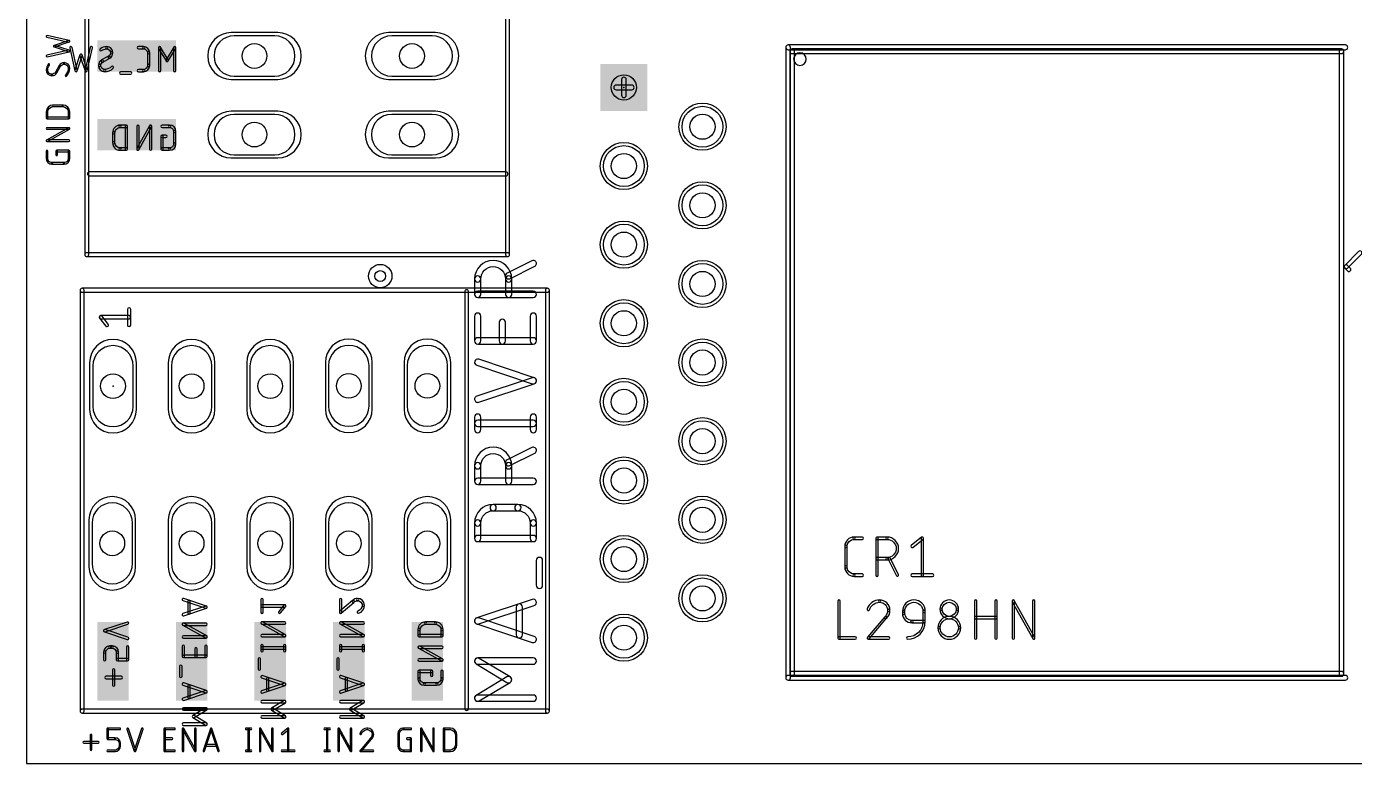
# Model space of a CAD drawing. Extents: x 0 to 76.2, y 0 to 83.8.
# Drawn here: x 0 to 42.91, y 0 to 23.81 of the extents above; entities that cross this region are included whole.
import ezdxf

# ---------------------------------------------------------------- set-up
doc = ezdxf.new("R2010")
doc.units = 0
for name, color, linetype in [('17', 110, 'CONTINUOUS'), ('18', 110, 'CONTINUOUS'), ('20', 31, 'CONTINUOUS'), ('21', 253, 'CONTINUOUS'), ('23', 53, 'CONTINUOUS'), ('25', 253, 'CONTINUOUS'), ('26', 253, 'CONTINUOUS'), ('27', 253, 'CONTINUOUS'), ('29', 253, 'CONTINUOUS'), ('30', 253, 'CONTINUOUS'), ('44', 253, 'CONTINUOUS'), ('51', 253, 'CONTINUOUS')]:
    doc.layers.add(name, color=color, linetype=linetype)

# ---------------------------------------------------------------- blocks, each defined once
blk = doc.blocks.new('SQUAREP')
blk.add_solid([(-0.5, -0.5), (0.5, -0.5), (-0.5, 0.5), (0.5, 0.5)])
blk = doc.blocks.new('ROUNDP')
blk.add_circle((0, 0), 0.5)
blk = doc.blocks.new('RECT')
blk.add_solid([(-0.5, -0.5), (0.5, -0.5), (-0.5, 0.5), (0.5, 0.5)])
blk = doc.blocks.new('LONGP100')
blk.add_lwpolyline([(-0.5, -0.5), (0.5, -0.5, 1), (0.5, 0.5), (-0.5, 0.5, 1)], format="xyb", close=True)
blk = doc.blocks.new('ROUNDV')
blk.add_circle((0, 0), 0.5)

msp = doc.modelspace()

# ---------------------------------------------------------------- linework, layer by layer
at = {"layer": '20'}
for p, q in [((0, 83.82), (0, 0)), ((0, 0), (76.2, 0))]:
    msp.add_line(p, q, dxfattribs=at)
at = {"layer": '21'}
for points in [[(2.0095, 16.44), (2.0095, 41.64, 1), (1.8825, 41.64), (1.8825, 16.44, 1)], [(15.4825, 41.64), (15.4825, 16.44, 1), (15.6095, 16.44), (15.6095, 41.64, 1)], [(24.5364, 23.1394), (24.5364, 2.7686, 1), (24.6888, 2.7686), (24.6888, 23.1394, 1)], [(42.6212, 23.2156), (24.6126, 23.2156, 1), (24.6126, 23.0632), (42.6212, 23.0632, 1)], [(2.032, 18.9865), (15.494, 18.9865, 1), (15.494, 19.1135), (2.032, 19.1135, 1)], [(15.546, 16.5035), (1.946, 16.5035, 1), (1.946, 16.3765), (15.546, 16.3765, 1)], [(1.794, 15.2285), (16.834, 15.2285, 1), (16.834, 15.3555), (1.794, 15.3555, 1)], [(1.8575, 1.692), (1.8575, 15.292, 1), (1.7305, 15.292), (1.7305, 1.692, 1)], [(14.2875, 1.778), (14.2875, 15.24, 1), (14.1605, 15.24), (14.1605, 1.778, 1)], [(16.7705, 15.292), (16.7705, 1.692, 1), (16.8975, 1.692), (16.8975, 15.292, 1)], [(3.3647, 14.1652), (3.3647, 14.6732, 1), (3.2631, 14.6732), (3.2631, 14.1652, 1)], [(2.6424, 14.1969), (2.4392, 14.4509, 1), (2.3598, 14.3875), (2.563, 14.1335, 1)], [(2.3995, 14.3684), (3.3139, 14.3684, 1), (3.3139, 14.47), (2.3995, 14.47, 1)], [(26.2128, 5.2451), (26.2128, 4.0513, 1), (26.289, 4.0513), (26.289, 5.2451, 1)], [(27.5662, 5.207, 1), (27.5662, 5.2832, 0.3252), (27.1652, 4.9915, 1), (27.2377, 4.9681, -0.3252)], [(27.8265, 4.9466, 1), (27.9027, 4.9466, 0.4142), (27.5662, 5.2832, 1), (27.5662, 5.207, -0.4142)], [(28.9695, 4.9135, 1), (29.0457, 4.9135, 1), (28.3063, 4.9135, 1), (28.3825, 4.9135, -1)], [(30.0462, 4.9798, 1), (30.1224, 4.9798, 1), (29.5156, 4.9798, 1), (29.5918, 4.9798, -1)], [(30.7066, 4.0513), (30.7066, 5.2451, 1), (30.6304, 5.2451), (30.6304, 4.0513, 1)], [(31.2936, 5.2451), (31.2936, 4.0513, 1), (31.3698, 4.0513), (31.3698, 5.2451, 1)], [(31.9258, 4.0513), (31.9258, 5.2451, 1), (31.8496, 5.2451), (31.8496, 4.0513, 1)], [(31.8544, 5.2266), (32.5176, 4.0328, 1), (32.5842, 4.0698), (31.921, 5.2636, 1)], [(32.589, 4.0513), (32.589, 5.2451, 1), (32.5128, 5.2451), (32.5128, 4.0513, 1)], [(27.7361, 4.7392), (27.1724, 4.076, 1), (27.2304, 4.0266), (27.7942, 4.6898, 1)], [(27.7389, 4.7421, 1), (27.7914, 4.6869, 0.2053), (27.9027, 4.9466, 1), (27.8265, 4.9467, -0.2053)], [(28.3825, 4.8472), (28.3825, 4.9135, 1), (28.3063, 4.9135), (28.3063, 4.8472, 1)], [(28.3825, 4.8472, 1), (28.3063, 4.8472, 0.4142), (28.6097, 4.5438, 1), (28.6097, 4.62, -0.4142)], [(28.9695, 4.9135), (28.9695, 4.5819, 1), (29.0457, 4.5819), (29.0457, 4.9135, 1)], [(30.1125, 4.3829, 1), (30.1887, 4.3829, 1), (29.4493, 4.3829, 1), (29.5255, 4.3829, -1)], [(29.5918, 4.9798, 1), (29.5156, 4.9798, 1), (30.1224, 4.9798, 1), (30.0462, 4.9798, -1)], [(30.6685, 4.6764), (31.3317, 4.6764, 1), (31.3317, 4.7526), (30.6685, 4.7526, 1)], [(28.4771, 4.0894, 1), (28.4771, 4.0132, 0.4142), (29.0457, 4.5819, 1), (28.9695, 4.5819, -0.4142)], [(29.0076, 4.62), (28.6097, 4.62, 1), (28.6097, 4.5438), (29.0076, 4.5438, 1)], [(29.5255, 4.3829, 1), (29.4493, 4.3829, 1), (30.1887, 4.3829, 1), (30.1125, 4.3829, -1)], [(26.2509, 4.0132), (26.7815, 4.0132, 1), (26.7815, 4.0894), (26.2509, 4.0894, 1)], [(27.2014, 4.0132), (27.8646, 4.0132, 1), (27.8646, 4.0894), (27.2014, 4.0894, 1)], [(24.6126, 2.6924), (42.6212, 2.6924, 1), (42.6212, 2.8448), (24.6126, 2.8448, 1)], [(16.834, 1.7555), (1.794, 1.7555, 1), (1.794, 1.6285), (16.834, 1.6285, 1)]]:
    msp.add_lwpolyline(points, format="xyb", close=True, dxfattribs=at)
at = {"layer": '23'}
for p in [(19.304, 21.844), (2.794, 12.192)]:
    msp.add_point(p, dxfattribs=at)
at = {"layer": '25'}
for points in [[(1.3771, 23.3608), (0.6659, 23.5188, 1), (0.6549, 23.4692), (1.3661, 23.3112, 1)], [(0.9055, 23.1538), (1.3796, 23.3119, 1), (1.3636, 23.3601), (0.8894, 23.202, 1)], [(1.3796, 23.044), (0.9055, 23.202, 1), (0.8894, 23.1538), (1.3636, 22.9958, 1)], [(0.6659, 22.837), (1.3771, 22.9951, 1), (1.3661, 23.0447), (0.6549, 22.8866, 1)], [(0.74, 22.5664, 1), (0.6993, 22.5968, 0.1623), (0.635, 22.4038, 1), (0.6858, 22.4038, -0.1623)], [(0.6858, 22.4038, 1), (0.635, 22.4038, 0.4142), (0.8184, 22.2203, 1), (0.8184, 22.2711, -0.4142)], [(0.8184, 22.2711, 1), (0.8184, 22.2203, 0.2656), (0.9786, 22.3119, 1), (0.9349, 22.3377, -0.2656)], [(1.053, 22.5542), (0.9344, 22.3369, 1), (0.979, 22.3126), (1.0976, 22.5299, 1)], [(1.2136, 22.5957, 1), (1.2136, 22.6465, 0.2656), (1.0534, 22.555, 1), (1.0972, 22.5292, -0.2656)], [(1.3462, 22.4631, 1), (1.397, 22.4631, 0.4142), (1.2136, 22.6465, 1), (1.2136, 22.5957, -0.4142)], [(1.2549, 22.244, 1), (1.2907, 22.208, 0.2), (1.397, 22.4631, 1), (1.3462, 22.4631, -0.2)], [(0.858, 21.2237, 1), (0.858, 21.2745, 0.4142), (0.635, 21.0515, 1), (0.6858, 21.0515, -0.4142)], [(0.6858, 20.854), (0.6858, 21.0515, 1), (0.635, 21.0515), (0.635, 20.854, 1)], [(0.858, 21.2237), (1.174, 21.2237, 1), (1.174, 21.2745), (0.858, 21.2745, 1)], [(1.3462, 21.0515, 1), (1.397, 21.0515, 0.4142), (1.174, 21.2745, 1), (1.174, 21.2237, -0.4142)], [(1.3462, 21.0515), (1.3462, 20.854, 1), (1.397, 20.854), (1.397, 21.0515, 1)], [(1.3716, 20.8794), (0.6604, 20.8794, 1), (0.6604, 20.8286), (1.3716, 20.8286, 1)], [(0.6727, 20.1002), (1.3839, 20.4954, 1), (1.3593, 20.5398), (0.6481, 20.1447, 1)], [(1.3716, 20.543), (0.6604, 20.543, 1), (0.6604, 20.4922), (1.3716, 20.4922, 1)], [(1.3716, 20.1478), (0.6604, 20.1478, 1), (0.6604, 20.097), (1.3716, 20.097, 1)], [(0.6858, 19.549), (0.6858, 19.786, 1), (0.635, 19.786), (0.635, 19.549, 1)], [(1.0019, 19.6675), (1.0019, 19.786, 1), (0.9511, 19.786), (0.9511, 19.6675, 1)], [(0.9765, 19.7606), (1.3716, 19.7606, 1), (1.3716, 19.8114), (0.9765, 19.8114, 1)], [(1.3462, 19.786), (1.3462, 19.549, 1), (1.397, 19.549), (1.397, 19.786, 1)], [(0.6858, 19.549, 1), (0.635, 19.549, 0.4142), (0.8184, 19.3655, 1), (0.8184, 19.4163, -0.4142)], [(1.2136, 19.4163), (0.8184, 19.4163, 1), (0.8184, 19.3655), (1.2136, 19.3655, 1)], [(1.2136, 19.4163, 1), (1.2136, 19.3655, 0.4142), (1.397, 19.549, 1), (1.3462, 19.549, -0.4142)], [(15.4762, 15.6553, 1), (15.6794, 15.6553, 1), (14.478, 15.6553, 1), (14.6812, 15.6553, -1)], [(16.331, 16.2453), (15.5324, 15.846, 1), (15.6233, 15.6642), (16.4218, 16.0635, 1)], [(14.6812, 15.1562), (14.6812, 15.6553, 1), (14.478, 15.6553), (14.478, 15.1562, 1)], [(15.4762, 15.6553), (15.4762, 15.1562, 1), (15.6794, 15.1562), (15.6794, 15.6553, 1)], [(16.3764, 15.2578), (14.5796, 15.2578, 1), (14.5796, 15.0546), (16.3764, 15.0546, 1)], [(14.6812, 13.6545), (14.6812, 14.4531, 1), (14.478, 14.4531), (14.478, 13.6545, 1)], [(15.4798, 13.6545), (15.4798, 14.2535, 1), (15.2766, 14.2535), (15.2766, 13.6545, 1)], [(16.2748, 14.4531), (16.2748, 13.6545, 1), (16.478, 13.6545), (16.478, 14.4531, 1)], [(16.3764, 13.7561), (14.5796, 13.7561, 1), (14.5796, 13.5529), (16.3764, 13.5529, 1)], [(16.4085, 12.4641), (14.6117, 13.063, 1), (14.5475, 12.8703), (16.3443, 12.2713, 1)], [(14.6117, 11.6724), (16.4085, 12.2713, 1), (16.3443, 12.4641), (14.5475, 11.8652, 1)], [(14.6812, 10.7881), (14.6812, 11.1874, 1), (14.478, 11.1874), (14.478, 10.7881, 1)], [(16.478, 10.7881), (16.478, 11.1874, 1), (16.2748, 11.1874), (16.2748, 10.7881, 1)], [(14.5796, 10.8861), (16.3764, 10.8861, 1), (16.3764, 11.0893), (14.5796, 11.0893, 1)], [(15.4762, 9.6178, 1), (15.6794, 9.6178, 1), (14.478, 9.6178, 1), (14.6812, 9.6178, -1)], [(16.331, 10.2078), (15.5324, 9.8085, 1), (15.6233, 9.6267), (16.4218, 10.026, 1)], [(14.6812, 9.1187), (14.6812, 9.6178, 1), (14.478, 9.6178), (14.478, 9.1187, 1)], [(15.4762, 9.6178), (15.4762, 9.1187, 1), (15.6794, 9.1187), (15.6794, 9.6178, 1)], [(16.3764, 9.2203), (14.5796, 9.2203, 1), (14.5796, 9.0171), (16.3764, 9.0171, 1)], [(15.0787, 8.1652, 1), (15.0787, 8.3684, 0.4142), (14.478, 7.7677, 1), (14.6812, 7.7677, -0.4142)], [(15.0787, 8.1652), (15.8773, 8.1652, 1), (15.8773, 8.3684), (15.0787, 8.3684, 1)], [(16.2748, 7.7677, 1), (16.478, 7.7677, 0.4142), (15.8773, 8.3684, 1), (15.8773, 8.1652, -0.4142)], [(14.6812, 7.2686), (14.6812, 7.7677, 1), (14.478, 7.7677), (14.478, 7.2686, 1)], [(16.2748, 7.7677), (16.2748, 7.2686, 1), (16.478, 7.2686), (16.478, 7.7677, 1)], [(16.3764, 7.3702), (14.5796, 7.3702, 1), (14.5796, 7.167), (16.3764, 7.167, 1)], [(26.7448, 7.239, 1), (26.7448, 7.3152, 0.4142), (26.4414, 7.0118, 1), (26.5176, 7.0118, -0.4142)], [(26.7448, 7.239), (27.0101, 7.239, 1), (27.0101, 7.3152), (26.7448, 7.3152, 1)], [(27.5175, 6.0833), (27.5175, 7.2771, 1), (27.4413, 7.2771), (27.4413, 6.0833, 1)], [(27.4794, 7.239), (27.8111, 7.239, 1), (27.8111, 7.3152), (27.4794, 7.3152, 1)], [(27.8111, 6.652, 1), (27.8111, 6.5758, 1), (27.8111, 7.3152, 1), (27.8111, 7.239, -1)], [(28.6398, 6.9821), (28.9714, 7.2473, 1), (28.9238, 7.3069), (28.5922, 7.0416, 1)], [(28.9095, 7.2771), (28.9095, 6.0833, 1), (28.9857, 6.0833), (28.9857, 7.2771, 1)], [(26.5176, 6.3486), (26.5176, 7.0118, 1), (26.4414, 7.0118), (26.4414, 6.3486, 1)], [(16.6776, 5.7584), (16.6776, 6.557, 1), (16.4744, 6.557), (16.4744, 5.7584, 1)], [(27.8111, 6.652), (27.4794, 6.652, 1), (27.4794, 6.5758), (27.8111, 6.5758, 1)], [(28.1767, 6.1003), (27.9114, 6.6309, 1), (27.8433, 6.5968), (28.1086, 6.0663, 1)], [(26.5176, 6.3486, 1), (26.4414, 6.3486, 0.4142), (26.7448, 6.0452, 1), (26.7448, 6.1214, -0.4142)], [(27.0101, 6.1214), (26.7448, 6.1214, 1), (26.7448, 6.0452), (27.0101, 6.0452, 1)], [(28.616, 6.0452), (29.2792, 6.0452, 1), (29.2792, 6.1214), (28.616, 6.1214, 1)], [(14.6117, 4.5088), (16.4085, 5.1078, 1), (16.3443, 5.3005), (14.5475, 4.7016, 1)], [(15.8256, 5.0544), (15.8256, 4.156, 1), (16.0288, 4.156), (16.0288, 5.0544, 1)], [(16.4085, 4.1027), (14.6117, 4.7016, 1), (14.5475, 4.5088), (16.3443, 3.9099, 1)], [(15.6301, 2.7948), (14.6319, 3.3938, 1), (14.5273, 3.2195), (15.5256, 2.6206, 1)], [(14.5796, 3.2051), (16.3764, 3.2051, 1), (16.3764, 3.4083), (14.5796, 3.4083, 1)], [(14.6319, 2.0217), (15.6301, 2.6206, 1), (15.5256, 2.7948), (14.5273, 2.1959, 1)], [(16.3764, 2.2104), (14.5796, 2.2104, 1), (14.5796, 2.0072), (16.3764, 2.0072, 1)], [(2.1107, 0.4459), (2.1107, 0.92, 1), (2.0599, 0.92), (2.0599, 0.4459, 1)], [(2.6447, 0.8015), (2.6447, 1.1176, 1), (2.5939, 1.1176), (2.5939, 0.8015, 1)], [(2.6193, 1.0922), (3.0144, 1.0922, 1), (3.0144, 1.143), (2.6193, 1.143, 1)], [(3.2415, 1.1096), (3.4786, 0.3984, 1), (3.5268, 0.4144), (3.2897, 1.1256, 1)], [(3.5268, 0.3984), (3.7638, 1.1096, 1), (3.7156, 1.1256), (3.4786, 0.4144, 1)], [(4.4912, 0.4064), (4.4912, 1.1176, 1), (4.4404, 1.1176), (4.4404, 0.4064, 1)], [(4.4658, 1.0922), (4.7819, 1.0922, 1), (4.7819, 1.143), (4.4658, 1.143, 1)], [(5.0843, 0.4064), (5.0843, 1.1176, 1), (5.0335, 1.1176), (5.0335, 0.4064, 1)], [(5.0367, 1.1053), (5.4318, 0.3941, 1), (5.4762, 0.4187), (5.0811, 1.1299, 1)], [(5.4794, 0.4064), (5.4794, 1.1176, 1), (5.4286, 1.1176), (5.4286, 0.4064, 1)], [(5.7522, 0.3984), (5.9892, 1.1096, 1), (5.941, 1.1256), (5.704, 0.4144, 1)], [(5.941, 1.1096), (6.1781, 0.3984, 1), (6.2263, 0.4144), (5.9892, 1.1256, 1)], [(7.0956, 1.0922), (7.2537, 1.0922, 1), (7.2537, 1.143), (7.0956, 1.143, 1)], [(7.1493, 1.1176), (7.1493, 0.4064, 1), (7.2001, 0.4064), (7.2001, 1.1176, 1)], [(7.574, 0.4064), (7.574, 1.1176, 1), (7.5232, 1.1176), (7.5232, 0.4064, 1)], [(7.5264, 1.1053), (7.9215, 0.3941, 1), (7.9659, 0.4187), (7.5708, 1.1299, 1)], [(7.9691, 0.4064), (7.9691, 1.1176, 1), (7.9183, 1.1176), (7.9183, 0.4064, 1)], [(8.2731, 0.9397), (8.4707, 1.0978, 1), (8.4389, 1.1374), (8.2414, 0.9794, 1)], [(8.4294, 1.1176), (8.4294, 0.4064, 1), (8.4802, 0.4064), (8.4802, 1.1176, 1)], [(9.6356, 1.0922), (9.7937, 1.0922, 1), (9.7937, 1.143), (9.6356, 1.143, 1)], [(9.6893, 1.1176), (9.6893, 0.4064, 1), (9.7401, 0.4064), (9.7401, 1.1176, 1)], [(10.114, 0.4064), (10.114, 1.1176, 1), (10.0632, 1.1176), (10.0632, 0.4064, 1)], [(10.0664, 1.1053), (10.4615, 0.3941, 1), (10.5059, 0.4187), (10.1108, 1.1299, 1)], [(10.5091, 0.4064), (10.5091, 1.1176, 1), (10.4583, 1.1176), (10.4583, 0.4064, 1)], [(11.0146, 1.0922, 1), (11.0146, 1.143, 0.3252), (10.7731, 0.9674, 1), (10.8214, 0.9517, -0.3252)], [(11.167, 0.9398, 1), (11.2178, 0.9398, 0.4142), (11.0146, 1.143, 1), (11.0146, 1.0922, -0.4142)], [(11.1156, 0.8199, 1), (11.1506, 0.7831, 0.2052), (11.2178, 0.9398, 1), (11.167, 0.9398, -0.2052)], [(12.183, 1.0922, 1), (12.183, 1.143, 0.4142), (11.9995, 0.9596, 1), (12.0503, 0.9596, -0.4142)], [(12.0503, 0.5644), (12.0503, 0.9596, 1), (11.9995, 0.9596), (11.9995, 0.5644, 1)], [(12.183, 1.0922), (12.42, 1.0922, 1), (12.42, 1.143), (12.183, 1.143, 1)], [(12.7818, 0.4064), (12.7818, 1.1176, 1), (12.731, 1.1176), (12.731, 0.4064, 1)], [(12.7342, 1.1053), (13.1293, 0.3941, 1), (13.1738, 0.4187), (12.7786, 1.1299, 1)], [(13.177, 0.4064), (13.177, 1.1176, 1), (13.1262, 1.1176), (13.1262, 0.4064, 1)], [(13.5134, 0.4064), (13.5134, 1.1176, 1), (13.4626, 1.1176), (13.4626, 0.4064, 1)], [(13.488, 1.0922), (13.6855, 1.0922, 1), (13.6855, 1.143), (13.488, 1.143, 1)], [(13.8577, 0.92, 1), (13.9085, 0.92, 0.4142), (13.6855, 1.143, 1), (13.6855, 1.0922, -0.4142)], [(13.8577, 0.92), (13.8577, 0.604, 1), (13.9085, 0.604), (13.9085, 0.92, 1)], [(1.8483, 0.6576), (2.3224, 0.6576, 1), (2.3224, 0.7084), (1.8483, 0.7084, 1)], [(2.8564, 0.8269), (2.6193, 0.8269, 1), (2.6193, 0.7761), (2.8564, 0.7761, 1)], [(2.6193, 0.381), (2.8564, 0.381, 1), (2.8564, 0.4318), (2.6193, 0.4318, 1)], [(2.989, 0.6435, 1), (3.0398, 0.6435, 0.4142), (2.8564, 0.8269, 1), (2.8564, 0.7761, -0.4142)], [(2.8564, 0.4318, 1), (2.8564, 0.381, 0.4142), (3.0398, 0.5644, 1), (2.989, 0.5644, -0.4142)], [(3.0398, 0.5644), (3.0398, 0.6435, 1), (2.989, 0.6435), (2.989, 0.5644, 1)], [(4.4658, 0.7761), (4.7029, 0.7761, 1), (4.7029, 0.8269), (4.4658, 0.8269, 1)], [(4.7819, 0.4318), (4.4658, 0.4318, 1), (4.4658, 0.381), (4.7819, 0.381, 1)], [(6.1429, 0.6096), (5.7873, 0.6096, 1), (5.7873, 0.5588), (6.1429, 0.5588, 1)], [(7.0956, 0.381), (7.2537, 0.381, 1), (7.2537, 0.4318), (7.0956, 0.4318, 1)], [(8.2573, 0.381), (8.6524, 0.381, 1), (8.6524, 0.4318), (8.2573, 0.4318, 1)], [(9.6356, 0.381), (9.7937, 0.381, 1), (9.7937, 0.4318), (9.6356, 0.4318, 1)], [(11.1137, 0.818), (10.7779, 0.4229, 1), (10.8166, 0.3899), (11.1525, 0.7851, 1)], [(10.7973, 0.381), (11.1924, 0.381, 1), (11.1924, 0.4318), (10.7973, 0.4318, 1)], [(12.0503, 0.5644, 1), (11.9995, 0.5644, 0.4142), (12.183, 0.381, 1), (12.183, 0.4318, -0.4142)], [(12.42, 0.4318), (12.183, 0.4318, 1), (12.183, 0.381), (12.42, 0.381, 1)], [(12.3015, 0.7761), (12.42, 0.7761, 1), (12.42, 0.8269), (12.3015, 0.8269, 1)], [(12.3946, 0.8015), (12.3946, 0.4064, 1), (12.4454, 0.4064), (12.4454, 0.8015, 1)], [(13.6855, 0.4318), (13.488, 0.4318, 1), (13.488, 0.381), (13.6855, 0.381, 1)], [(13.6855, 0.4318, 1), (13.6855, 0.381, 0.4142), (13.9085, 0.604, 1), (13.8577, 0.604, -0.4142)]]:
    msp.add_lwpolyline(points, format="xyb", close=True, dxfattribs=at)
at = {"layer": '26'}
for points in [[(1.6361, 22.3984), (1.4724, 23.135, 1), (1.398, 23.1184), (1.5617, 22.3818, 1)], [(1.7265, 22.8932), (1.5628, 22.4021, 1), (1.6351, 22.3781), (1.7987, 22.8691, 1)], [(1.9624, 22.4021), (1.7987, 22.8932, 1), (1.7265, 22.8691), (1.8901, 22.3781, 1)], [(2.0528, 23.135), (1.8891, 22.3984, 1), (1.9635, 22.3818), (2.1272, 23.1184, 1)], [(2.5877, 23.0886, 1), (2.5877, 23.1648, 0.1623), (2.3807, 23.0958, 1), (2.4264, 23.0348, -0.1623)], [(2.4628, 22.6636), (2.6878, 22.7863, 1), (2.6513, 22.8532), (2.4263, 22.7305, 1)], [(2.7133, 22.963, 1), (2.7895, 22.963, 0.4142), (2.5877, 23.1648, 1), (2.5877, 23.0886, -0.4142)], [(2.6502, 22.8526, 1), (2.6889, 22.787, 0.2656), (2.7895, 22.963, 1), (2.7133, 22.963, -0.2656)], [(3.7809, 23.1648), (3.6172, 23.1648, 1), (3.6172, 23.0886), (3.7809, 23.0886, 1)], [(3.9065, 22.963, 1), (3.9827, 22.963, 0.4142), (3.7809, 23.1648, 1), (3.7809, 23.0886, -0.4142)], [(3.9827, 22.5538), (3.9827, 22.963, 1), (3.9065, 22.963), (3.9065, 22.5538, 1)], [(4.2587, 23.1267), (4.2587, 22.3901, 1), (4.3349, 22.3901), (4.3349, 23.1267, 1)], [(4.575, 22.7371), (4.3295, 23.1463, 1), (4.2642, 23.1071), (4.5097, 22.6979, 1)], [(4.7552, 23.1463), (4.5097, 22.7371, 1), (4.575, 22.6979), (4.8206, 23.1071, 1)], [(4.826, 22.3901), (4.826, 23.1267, 1), (4.7498, 23.1267), (4.7498, 22.3901, 1)], [(2.4638, 22.6642, 1), (2.4252, 22.7298, 0.2656), (2.3246, 22.5538, 1), (2.4008, 22.5538, -0.2656)], [(2.4008, 22.5538, 1), (2.3246, 22.5538, 0.4142), (2.5264, 22.352, 1), (2.5263, 22.4282, -0.4142)], [(2.5263, 22.4282, 1), (2.5264, 22.352, 0.2), (2.7989, 22.4656, 1), (2.7448, 22.5192, -0.2)], [(3.3649, 22.3464), (3.0376, 22.3464, 1), (3.0376, 22.2702), (3.3649, 22.2702, 1)], [(3.6172, 22.352), (3.7809, 22.352, 1), (3.7809, 22.4282), (3.6172, 22.4282, 1)], [(3.7809, 22.4282, 1), (3.7809, 22.352, 0.4142), (3.9827, 22.5538, 1), (3.9065, 22.5538, -0.4142)], [(3.0227, 20.5486, 1), (3.0227, 20.6248, 0.4142), (2.78, 20.3821, 1), (2.8562, 20.3821, -0.4142)], [(3.2273, 20.6248), (3.0227, 20.6248, 1), (3.0227, 20.5486), (3.2273, 20.5486, 1)], [(3.2654, 19.8501), (3.2654, 20.5867, 1), (3.1892, 20.5867), (3.1892, 19.8501, 1)], [(3.9743, 20.6052), (3.5651, 19.8686, 1), (3.6317, 19.8316), (4.0409, 20.5682, 1)], [(3.6365, 19.8501), (3.6365, 20.5867, 1), (3.5603, 20.5867), (3.5603, 19.8501, 1)], [(4.0457, 19.8501), (4.0457, 20.5867, 1), (3.9695, 20.5867), (3.9695, 19.8501, 1)], [(4.6242, 20.6248), (4.3787, 20.6248, 1), (4.3787, 20.5486), (4.6242, 20.5486, 1)], [(4.7498, 20.423, 1), (4.826, 20.423, 0.4142), (4.6242, 20.6248, 1), (4.6242, 20.5486, -0.4142)], [(2.78, 20.3821), (2.78, 20.0547, 1), (2.8562, 20.0547), (2.8562, 20.3821, 1)], [(4.5014, 20.2974), (4.3787, 20.2974, 1), (4.3787, 20.2212), (4.5014, 20.2212, 1)], [(4.3406, 20.2593), (4.3406, 19.8501, 1), (4.4168, 19.8501), (4.4168, 20.2593, 1)], [(4.826, 20.0138), (4.826, 20.423, 1), (4.7498, 20.423), (4.7498, 20.0138, 1)], [(2.8562, 20.0547, 1), (2.78, 20.0547, 0.4142), (3.0227, 19.812, 1), (3.0227, 19.8882, -0.4142)], [(3.0227, 19.812), (3.2273, 19.812, 1), (3.2273, 19.8882), (3.0227, 19.8882, 1)], [(4.3787, 19.812), (4.6242, 19.812, 1), (4.6242, 19.8882), (4.3787, 19.8882, 1)], [(4.6242, 19.8882, 1), (4.6242, 19.812, 0.4142), (4.826, 20.0138, 1), (4.7498, 20.0138, -0.4142)], [(5.8159, 5.0865), (5.0793, 5.332, 1), (5.0553, 5.2598), (5.7919, 5.0142, 1)], [(5.2134, 5.2345), (5.2134, 4.8662, 1), (5.2896, 4.8662), (5.2896, 5.2345, 1)], [(7.6454, 4.8867), (7.6454, 5.2959, 1), (7.5692, 5.2959), (7.5692, 4.8867, 1)], [(10.1854, 4.8867), (10.1854, 5.2959, 1), (10.1092, 5.2959), (10.1092, 4.8867, 1)], [(10.5318, 5.2635), (10.1226, 4.9157, 1), (10.172, 4.8576), (10.5812, 5.2055, 1)], [(10.6998, 5.2578, 1), (10.6997, 5.334, 0.2053), (10.5289, 5.2608, 1), (10.5841, 5.2082, -0.2053)], [(10.8458, 5.1118, 1), (10.922, 5.1118, 0.4142), (10.6997, 5.334, 1), (10.6997, 5.2578, -0.4142)], [(10.7085, 4.9229, 1), (10.7319, 4.8504, 0.3252), (10.922, 5.1117, 1), (10.8458, 5.1118, -0.3252)], [(5.0793, 4.7687), (5.8159, 5.0142, 1), (5.7919, 5.0865), (5.0553, 4.841, 1)], [(8.3439, 5.1294), (7.6073, 5.1294, 1), (7.6073, 5.0532), (8.3439, 5.0532, 1)], [(8.21, 4.8629), (8.3737, 5.0675, 1), (8.3141, 5.1151), (8.1505, 4.9105, 1)], [(2.5393, 4.2522), (3.2759, 4.4978, 1), (3.2519, 4.57), (2.5153, 4.3245, 1)], [(3.2759, 4.079), (2.5393, 4.3245, 1), (2.5153, 4.2522), (3.2519, 4.0067, 1)], [(5.8224, 4.1232), (5.0858, 4.5324, 1), (5.0488, 4.4658), (5.7854, 4.0566, 1)], [(5.0673, 4.461), (5.8039, 4.461, 1), (5.8039, 4.5372), (5.0673, 4.5372, 1)], [(8.3624, 4.1641), (7.6258, 4.5733, 1), (7.5888, 4.5067), (8.3254, 4.0975, 1)], [(7.6073, 4.5019), (8.3439, 4.5019, 1), (8.3439, 4.5781), (7.6073, 4.5781, 1)], [(10.9024, 4.1641), (10.1658, 4.5733, 1), (10.1288, 4.5067), (10.8654, 4.0975, 1)], [(10.1473, 4.5019), (10.8839, 4.5019, 1), (10.8839, 4.5781), (10.1473, 4.5781, 1)], [(12.8919, 4.4958, 1), (12.8919, 4.572, 0.4142), (12.6492, 4.3293, 1), (12.7254, 4.3293, -0.4142)], [(12.6492, 4.3293), (12.6492, 4.1247, 1), (12.7254, 4.1247), (12.7254, 4.3293, 1)], [(13.2193, 4.572), (12.8919, 4.572, 1), (12.8919, 4.4958), (13.2193, 4.4958, 1)], [(13.3858, 4.3293, 1), (13.462, 4.3293, 0.4142), (13.2193, 4.572, 1), (13.2193, 4.4958, -0.4142)], [(13.462, 4.1247), (13.462, 4.3293, 1), (13.3858, 4.3293), (13.3858, 4.1247, 1)], [(5.0673, 4.0518), (5.8039, 4.0518, 1), (5.8039, 4.128), (5.0673, 4.128, 1)], [(7.6073, 4.0927), (8.3439, 4.0927, 1), (8.3439, 4.1689), (7.6073, 4.1689, 1)], [(10.1473, 4.0927), (10.8839, 4.0927, 1), (10.8839, 4.1689), (10.1473, 4.1689, 1)], [(12.6873, 4.0866), (13.4239, 4.0866, 1), (13.4239, 4.1628), (12.6873, 4.1628, 1)], [(2.691, 3.7234, 1), (2.691, 3.7996, 0.4142), (2.4892, 3.5978, 1), (2.5654, 3.5978, -0.4142)], [(2.5654, 3.3522), (2.5654, 3.5978, 1), (2.4892, 3.5978), (2.4892, 3.3522, 1)], [(2.691, 3.7234), (2.7728, 3.7234, 1), (2.7728, 3.7996), (2.691, 3.7996, 1)], [(2.8984, 3.5978, 1), (2.9746, 3.5978, 0.4142), (2.7728, 3.7996, 1), (2.7728, 3.7234, -0.4142)], [(2.8984, 3.5978), (2.8984, 3.3522, 1), (2.9746, 3.3522), (2.9746, 3.5978, 1)], [(3.302, 3.3522), (3.302, 3.7615, 1), (3.2258, 3.7615), (3.2258, 3.3522, 1)], [(5.0292, 3.7848), (5.0292, 3.4574, 1), (5.1054, 3.4574), (5.1054, 3.7848, 1)], [(5.0673, 3.4193), (5.8039, 3.4193, 1), (5.8039, 3.4955), (5.0673, 3.4955, 1)], [(5.5146, 3.4574), (5.5146, 3.703, 1), (5.4384, 3.703), (5.4384, 3.4574, 1)], [(5.842, 3.4574), (5.842, 3.7848, 1), (5.7658, 3.7848), (5.7658, 3.4574, 1)], [(7.6454, 3.6439), (7.6454, 3.8076, 1), (7.5692, 3.8076), (7.5692, 3.6439, 1)], [(8.3439, 3.7639), (7.6073, 3.7639, 1), (7.6073, 3.6877), (8.3439, 3.6877, 1)], [(8.382, 3.6439), (8.382, 3.8076, 1), (8.3058, 3.8076), (8.3058, 3.6439, 1)], [(10.1854, 3.6439), (10.1854, 3.8076, 1), (10.1092, 3.8076), (10.1092, 3.6439, 1)], [(10.8839, 3.7639), (10.1473, 3.7639, 1), (10.1473, 3.6877), (10.8839, 3.6877, 1)], [(10.922, 3.6439), (10.922, 3.8076, 1), (10.8458, 3.8076), (10.8458, 3.6439, 1)], [(13.4424, 3.3777), (12.7058, 3.7869, 1), (12.6688, 3.7203), (13.4054, 3.3111, 1)], [(12.6873, 3.7155), (13.4239, 3.7155, 1), (13.4239, 3.7917), (12.6873, 3.7917, 1)], [(2.8519, 2.531), (2.8519, 3.0221, 1), (2.7757, 3.0221), (2.7757, 2.531, 1)], [(2.9365, 3.3141), (3.2639, 3.3141, 1), (3.2639, 3.3903), (2.9365, 3.3903, 1)], [(5.0236, 2.814), (5.0236, 3.1414, 1), (4.9474, 3.1414), (4.9474, 2.814, 1)], [(7.5636, 3.05), (7.5636, 3.3774, 1), (7.4874, 3.3774), (7.4874, 3.05, 1)], [(10.1036, 3.05), (10.1036, 3.3774, 1), (10.0274, 3.3774), (10.0274, 3.05, 1)], [(12.6873, 3.3063), (13.4239, 3.3063, 1), (13.4239, 3.3825), (12.6873, 3.3825, 1)], [(13.0965, 3.0114), (12.6873, 3.0114, 1), (12.6873, 2.9352), (13.0965, 2.9352, 1)], [(12.6492, 2.9733), (12.6492, 2.7278, 1), (12.7254, 2.7278), (12.7254, 2.9733, 1)], [(13.1346, 2.8506), (13.1346, 2.9733, 1), (13.0584, 2.9733), (13.0584, 2.8506, 1)], [(13.462, 2.7278), (13.462, 2.9733, 1), (13.3858, 2.9733), (13.3858, 2.7278, 1)], [(2.5682, 2.7385), (3.0593, 2.7385, 1), (3.0593, 2.8147), (2.5682, 2.8147, 1)], [(5.8159, 2.3555), (5.0793, 2.6011, 1), (5.0553, 2.5288), (5.7919, 2.2832, 1)], [(8.3559, 2.5915), (7.6193, 2.837, 1), (7.5953, 2.7647), (8.3319, 2.5192, 1)], [(7.6193, 2.2737), (8.3559, 2.5192, 1), (8.3319, 2.5915), (7.5953, 2.346, 1)], [(7.7534, 2.7395), (7.7534, 2.3712, 1), (7.8296, 2.3712), (7.8296, 2.7395, 1)], [(10.8959, 2.5915), (10.1593, 2.837, 1), (10.1353, 2.7647), (10.8719, 2.5192, 1)], [(10.1593, 2.2737), (10.8959, 2.5192, 1), (10.8719, 2.5915), (10.1353, 2.346, 1)], [(10.2934, 2.7395), (10.2934, 2.3712, 1), (10.3696, 2.3712), (10.3696, 2.7395, 1)], [(12.7254, 2.7278, 1), (12.6492, 2.7278, 0.4142), (12.851, 2.526, 1), (12.851, 2.6022, -0.4142)], [(12.851, 2.526), (13.2602, 2.526, 1), (13.2602, 2.6022), (12.851, 2.6022, 1)], [(13.2602, 2.6022, 1), (13.2602, 2.526, 0.4142), (13.462, 2.7278, 1), (13.3858, 2.7278, -0.4142)], [(5.0793, 2.0377), (5.8159, 2.2832, 1), (5.7919, 2.3555), (5.0553, 2.11, 1)], [(5.2134, 2.5035), (5.2134, 2.1352, 1), (5.2896, 2.1352), (5.2896, 2.5035, 1)], [(5.8039, 1.7983), (5.0673, 1.7983, 1), (5.0673, 1.7221), (5.8039, 1.7221, 1)], [(5.4143, 1.482), (5.8235, 1.7276, 1), (5.7843, 1.7929), (5.3751, 1.5474, 1)], [(8.3439, 2.0343), (7.6073, 2.0343, 1), (7.6073, 1.9581), (8.3439, 1.9581, 1)], [(7.9543, 1.718), (8.3635, 1.9636, 1), (8.3243, 2.0289), (7.9151, 1.7834, 1)], [(8.3635, 1.5378), (7.9543, 1.7834, 1), (7.9151, 1.718), (8.3243, 1.4725, 1)], [(10.8839, 2.0343), (10.1473, 2.0343, 1), (10.1473, 1.9581), (10.8839, 1.9581, 1)], [(10.4943, 1.718), (10.9035, 1.9636, 1), (10.8643, 2.0289), (10.4551, 1.7834, 1)], [(10.9035, 1.5378), (10.4943, 1.7834, 1), (10.4551, 1.718), (10.8643, 1.4725, 1)], [(5.0673, 1.2311), (5.8039, 1.2311, 1), (5.8039, 1.3073), (5.0673, 1.3073, 1)], [(5.8235, 1.3018), (5.4143, 1.5474, 1), (5.3751, 1.482), (5.7843, 1.2365, 1)], [(7.6073, 1.4671), (8.3439, 1.4671, 1), (8.3439, 1.5433), (7.6073, 1.5433, 1)], [(10.1473, 1.4671), (10.8839, 1.4671, 1), (10.8839, 1.5433), (10.1473, 1.5433, 1)]]:
    msp.add_lwpolyline(points, format="xyb", close=True, dxfattribs=at)
at = {"layer": '27'}
for points in [[(42.6887, 16.0029), (43.1377, 16.4519, 1), (43.0479, 16.5417), (42.5989, 16.0927, 1)], [(42.7785, 16.0029), (42.6887, 16.0927, 1), (42.5989, 16.0029), (42.6887, 15.9131, 1)]]:
    msp.add_lwpolyline(points, format="xyb", close=True, dxfattribs=at)
at = {"layer": '44'}
for centre, radius in [((7.366, 22.86), 0.4), ((12.4553, 22.86), 0.4), ((19.304, 21.844), 0.4064), ((7.366, 20.32), 0.4), ((12.4553, 20.32), 0.4), ((21.844, 20.574), 0.4064), ((19.304, 19.304), 0.4064), ((21.844, 18.034), 0.4064), ((19.304, 16.764), 0.4064), ((11.43, 15.748), 0.175), ((21.844, 15.494), 0.4064), ((19.304, 14.224), 0.4064), ((21.844, 12.954), 0.4064), ((2.794, 12.192), 0.4), ((5.334, 12.192), 0.4), ((7.874, 12.192), 0.4), ((10.414, 12.2013), 0.4), ((12.954, 12.2013), 0.4), ((19.304, 11.684), 0.4064), ((21.844, 10.414), 0.4064), ((19.304, 9.144), 0.4064), ((21.844, 7.874), 0.4064), ((2.77, 7.112), 0.4), ((5.334, 7.112), 0.4), ((7.874, 7.112), 0.4), ((10.414, 7.112), 0.4), ((12.954, 7.112), 0.4), ((19.304, 6.604), 0.4064), ((21.844, 5.334), 0.4064), ((19.304, 4.064), 0.4064)]:
    msp.add_circle(centre, radius, dxfattribs=at)
at = {"layer": '51'}
for points in [[(24.6634, 23.0124), (24.6634, 2.8956, 1), (24.8158, 2.8956), (24.8158, 23.0124, 1)], [(42.4942, 23.0886), (24.7396, 23.0886, 1), (24.7396, 22.9362), (42.4942, 22.9362, 1)], [(42.5704, 2.8956), (42.5704, 23.0124, 1), (42.418, 23.0124), (42.418, 2.8956, 1)], [(19.05, 21.7678), (19.558, 21.7678, 1), (19.558, 21.9202), (19.05, 21.9202, 1)], [(19.2278, 22.098), (19.2278, 21.59, 1), (19.3802, 21.59), (19.3802, 22.098, 1)], [(24.7396, 2.8194), (42.4942, 2.8194, 1), (42.4942, 2.9718), (24.7396, 2.9718, 1)]]:
    msp.add_lwpolyline(points, format="xyb", close=True, dxfattribs=at)
for start, end in [(90, 270), (270, 90)]:
    msp.add_arc((24.9936, 22.7584), 0.2032, start, end, dxfattribs=at)

# ---------------------------------------------------------------- block references
at = {"layer": '17', "xscale": 1.308, "yscale": 1.308}
for p in [(7.366, 22.86), (7.366, 22.86), (12.4553, 22.86), (12.4553, 22.86), (7.366, 20.32), (7.366, 20.32), (12.4553, 20.32), (12.4553, 20.32)]:
    msp.add_blockref('LONGP100', p, dxfattribs=at)
at = {"layer": '17'}
for name, p, xscale, yscale, rotation in [('SQUAREP', (19.304, 21.844), 1.3208, 1.3208, 270), ('SQUAREP', (19.304, 21.844), 1.3208, 1.3208, 270), ('ROUNDP', (21.844, 20.574), 1.3208, 1.3208, 270), ('ROUNDP', (21.844, 20.574), 1.3208, 1.3208, 270), ('ROUNDP', (19.304, 19.304), 1.3208, 1.3208, 270), ('ROUNDP', (19.304, 19.304), 1.3208, 1.3208, 270), ('ROUNDP', (21.844, 18.034), 1.3208, 1.3208, 270), ('ROUNDP', (21.844, 18.034), 1.3208, 1.3208, 270), ('ROUNDP', (19.304, 16.764), 1.3208, 1.3208, 270), ('ROUNDP', (19.304, 16.764), 1.3208, 1.3208, 270), ('ROUNDP', (21.844, 15.494), 1.3208, 1.3208, 270), ('ROUNDP', (21.844, 15.494), 1.3208, 1.3208, 270), ('ROUNDP', (19.304, 14.224), 1.3208, 1.3208, 270), ('ROUNDP', (19.304, 14.224), 1.3208, 1.3208, 270), ('LONGP100', (2.794, 12.192), 1.308, 1.308, 90), ('LONGP100', (2.794, 12.192), 1.308, 1.308, 90), ('LONGP100', (5.334, 12.192), 1.308, 1.308, 90), ('LONGP100', (5.334, 12.192), 1.308, 1.308, 90), ('LONGP100', (7.874, 12.192), 1.308, 1.308, 90), ('LONGP100', (7.874, 12.192), 1.308, 1.308, 90), ('LONGP100', (10.414, 12.2013), 1.308, 1.308, 90), ('LONGP100', (10.414, 12.2013), 1.308, 1.308, 90), ('LONGP100', (12.954, 12.2013), 1.308, 1.308, 90), ('LONGP100', (12.954, 12.2013), 1.308, 1.308, 90), ('ROUNDP', (21.844, 12.954), 1.3208, 1.3208, 270), ('ROUNDP', (21.844, 12.954), 1.3208, 1.3208, 270), ('ROUNDP', (19.304, 11.684), 1.3208, 1.3208, 270), ('ROUNDP', (19.304, 11.684), 1.3208, 1.3208, 270), ('ROUNDP', (21.844, 10.414), 1.3208, 1.3208, 270), ('ROUNDP', (21.844, 10.414), 1.3208, 1.3208, 270), ('ROUNDP', (19.304, 9.144), 1.3208, 1.3208, 270), ('ROUNDP', (19.304, 9.144), 1.3208, 1.3208, 270), ('LONGP100', (2.77, 7.112), 1.308, 1.308, 90), ('LONGP100', (2.77, 7.112), 1.308, 1.308, 90), ('LONGP100', (5.334, 7.112), 1.308, 1.308, 90), ('LONGP100', (5.334, 7.112), 1.308, 1.308, 90), ('LONGP100', (7.874, 7.112), 1.308, 1.308, 90), ('LONGP100', (7.874, 7.112), 1.308, 1.308, 90), ('LONGP100', (10.414, 7.112), 1.308, 1.308, 90), ('LONGP100', (10.414, 7.112), 1.308, 1.308, 90), ('LONGP100', (12.954, 7.112), 1.308, 1.308, 90), ('LONGP100', (12.954, 7.112), 1.308, 1.308, 90), ('ROUNDP', (21.844, 7.874), 1.3208, 1.3208, 270), ('ROUNDP', (21.844, 7.874), 1.3208, 1.3208, 270), ('ROUNDP', (19.304, 6.604), 1.3208, 1.3208, 270), ('ROUNDP', (19.304, 6.604), 1.3208, 1.3208, 270), ('ROUNDP', (21.844, 5.334), 1.3208, 1.3208, 270), ('ROUNDP', (21.844, 5.334), 1.3208, 1.3208, 270), ('ROUNDP', (19.304, 4.064), 1.3208, 1.3208, 270), ('ROUNDP', (19.304, 4.064), 1.3208, 1.3208, 270)]:
    msp.add_blockref(name, p, dxfattribs=dict(at, xscale=xscale, yscale=yscale, rotation=rotation))
at = {"layer": '18', "xscale": 0.7564, "yscale": 0.7564}
msp.add_blockref('ROUNDV', (11.43, 15.748), dxfattribs=at)
msp.add_blockref('ROUNDV', (11.43, 15.748), dxfattribs=at)
at = {"layer": '21', "xscale": 2.54, "yscale": 1.016}
for p in [(3.556, 22.86), (3.556, 20.32)]:
    msp.add_blockref('RECT', p, dxfattribs=at)
at = {"layer": '21', "xscale": 2.54, "yscale": 1.016, "rotation": 90}
for p in [(2.794, 3.302), (5.334, 3.302), (7.874, 3.302), (10.414, 3.302), (12.954, 3.302)]:
    msp.add_blockref('RECT', p, dxfattribs=at)
at = {"layer": '29', "xscale": 1.5112, "yscale": 1.5112}
for p in [(7.366, 22.86), (12.4553, 22.86), (7.366, 20.32), (12.4553, 20.32)]:
    msp.add_blockref('LONGP100', p, dxfattribs=at)
at = {"layer": '29'}
for name, p, xscale, yscale, rotation in [('SQUAREP', (19.304, 21.844), 1.524, 1.524, 270), ('ROUNDP', (21.844, 20.574), 1.524, 1.524, 270), ('ROUNDP', (19.304, 19.304), 1.524, 1.524, 270), ('ROUNDP', (21.844, 18.034), 1.524, 1.524, 270), ('ROUNDP', (19.304, 16.764), 1.524, 1.524, 270), ('ROUNDP', (21.844, 15.494), 1.524, 1.524, 270), ('ROUNDP', (19.304, 14.224), 1.524, 1.524, 270), ('LONGP100', (2.794, 12.192), 1.5112, 1.5112, 90), ('LONGP100', (5.334, 12.192), 1.5112, 1.5112, 90), ('LONGP100', (7.874, 12.192), 1.5112, 1.5112, 90), ('LONGP100', (10.414, 12.2013), 1.5112, 1.5112, 90), ('LONGP100', (12.954, 12.2013), 1.5112, 1.5112, 90), ('ROUNDP', (21.844, 12.954), 1.524, 1.524, 270), ('ROUNDP', (19.304, 11.684), 1.524, 1.524, 270), ('ROUNDP', (21.844, 10.414), 1.524, 1.524, 270), ('ROUNDP', (19.304, 9.144), 1.524, 1.524, 270), ('LONGP100', (2.77, 7.112), 1.5112, 1.5112, 90), ('LONGP100', (5.334, 7.112), 1.5112, 1.5112, 90), ('LONGP100', (7.874, 7.112), 1.5112, 1.5112, 90), ('LONGP100', (10.414, 7.112), 1.5112, 1.5112, 90), ('LONGP100', (12.954, 7.112), 1.5112, 1.5112, 90), ('ROUNDP', (21.844, 7.874), 1.524, 1.524, 270), ('ROUNDP', (19.304, 6.604), 1.524, 1.524, 270), ('ROUNDP', (21.844, 5.334), 1.524, 1.524, 270), ('ROUNDP', (19.304, 4.064), 1.524, 1.524, 270)]:
    msp.add_blockref(name, p, dxfattribs=dict(at, xscale=xscale, yscale=yscale, rotation=rotation))
at = {"layer": '30', "xscale": 1.5112, "yscale": 1.5112}
for p in [(7.366, 22.86), (12.4553, 22.86), (7.366, 20.32), (12.4553, 20.32)]:
    msp.add_blockref('LONGP100', p, dxfattribs=at)
at = {"layer": '30'}
for name, p, xscale, yscale, rotation in [('SQUAREP', (19.304, 21.844), 1.524, 1.524, 270), ('ROUNDP', (21.844, 20.574), 1.524, 1.524, 270), ('ROUNDP', (19.304, 19.304), 1.524, 1.524, 270), ('ROUNDP', (21.844, 18.034), 1.524, 1.524, 270), ('ROUNDP', (19.304, 16.764), 1.524, 1.524, 270), ('ROUNDP', (21.844, 15.494), 1.524, 1.524, 270), ('ROUNDP', (19.304, 14.224), 1.524, 1.524, 270), ('LONGP100', (2.794, 12.192), 1.5112, 1.5112, 90), ('LONGP100', (5.334, 12.192), 1.5112, 1.5112, 90), ('LONGP100', (7.874, 12.192), 1.5112, 1.5112, 90), ('LONGP100', (10.414, 12.2013), 1.5112, 1.5112, 90), ('LONGP100', (12.954, 12.2013), 1.5112, 1.5112, 90), ('ROUNDP', (21.844, 12.954), 1.524, 1.524, 270), ('ROUNDP', (19.304, 11.684), 1.524, 1.524, 270), ('ROUNDP', (21.844, 10.414), 1.524, 1.524, 270), ('ROUNDP', (19.304, 9.144), 1.524, 1.524, 270), ('LONGP100', (2.77, 7.112), 1.5112, 1.5112, 90), ('LONGP100', (5.334, 7.112), 1.5112, 1.5112, 90), ('LONGP100', (7.874, 7.112), 1.5112, 1.5112, 90), ('LONGP100', (10.414, 7.112), 1.5112, 1.5112, 90), ('LONGP100', (12.954, 7.112), 1.5112, 1.5112, 90), ('ROUNDP', (21.844, 7.874), 1.524, 1.524, 270), ('ROUNDP', (19.304, 6.604), 1.524, 1.524, 270), ('ROUNDP', (21.844, 5.334), 1.524, 1.524, 270), ('ROUNDP', (19.304, 4.064), 1.524, 1.524, 270)]:
    msp.add_blockref(name, p, dxfattribs=dict(at, xscale=xscale, yscale=yscale, rotation=rotation))

doc.saveas('drawing.dxf')
